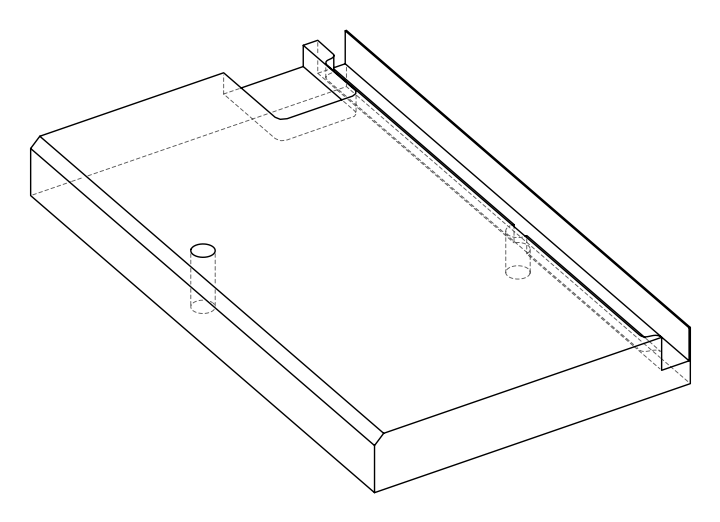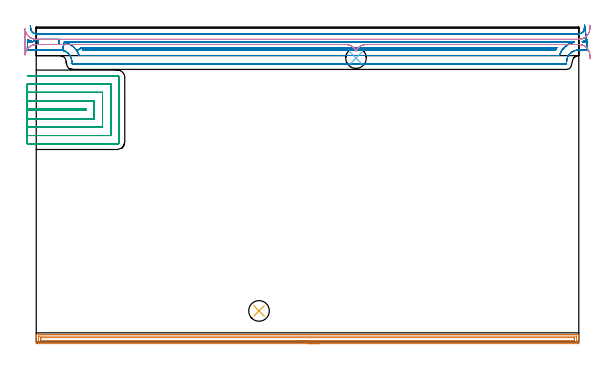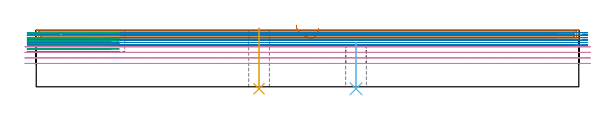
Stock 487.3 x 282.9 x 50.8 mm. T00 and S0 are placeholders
(PLAN: 6 operations, 3 tool changes, 75.4 min)
(1 AREA_MILL | FG_CHAMFER_SURFACE | UGT0205_001 | 11.92 min | 16386 mm3)
(2 MILL_OPEN_POCKET | POCKET_OPEN | NXT0201_013 | Follow Part, ap 2.5, ae 75% | 36.64 min | 234378 mm3)
(3 MILL_SLOT | SLOT_PARTIAL_RECTANGULAR | NXT0201_013 | Follow Part, ap 2.5, ae 75% | 17.8 min | 108466 mm3)
(4 MILL_RECTANGULAR_SLOT | SLOT_RECTANGULAR | UGT0201_136 | Follow Part, ap 5, ae 75% | 8.61 min | 199064 mm3)
(5 INDEXABLE_INSERT_DRILL_THROUGH_HOLE_FROM_SOLID | STEP1HOLE | NXT0302_008 | 0.22 min | 13594 mm3)
(6 INDEXABLE_INSERT_DRILL_THROUGH_HOLE_FROM_SOLID_1 | STEP1HOLE_1 | NXT0302_008 | 0.17 min | 7323 mm3)
(TOOL UGT0205_001 | Chamfer Mill 20 x 3 x 45 deg. | D20 FL50 Z2)
(TOOL NXT0201_013 | ENDMILL 10mm | D10 FL30 Z4)
(TOOL UGT0201_136 | Carbide End Mill 20.0 | D20 FL30 Z4)
(TOOL NXT0302_008 | Index. Insert Drill 18.5mm [880-D1850L25-05] | D18.5 PA176 FL93 Z2)
(OP 1 AREA_MILL)
G17 G21 G94 G90
T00 M6
G54
G17 G0 G90 X253.65 Y-1.5 S1061 M3
G43 Z60.8 H0
Z52.6
G94 G1 X253.612 Z51.728 F250.
X253.498 Z50.863
X253.309 Z50.012
X253.047 Z49.18
X252.713 Z48.374
X252.31 Z47.6
X251.842 Z46.864
X251.31 Z46.172
X250.721 Z45.529
X250.078 Z44.939
X249.386 Z44.408
X248.65 Z43.94
X247.876 Z43.537
X247.07 Z43.203
X246.238 Z42.941
X245.386 Z42.752
X244.522 Z42.638
X243.65 Z42.6
X0.62
X0.273 Y-1.497 Z42.602
X0.01 Y-1.492 Z42.606
X0. Y-1.225 Z42.872
Y3.488 Z47.583
Y4.032 Z48.129
Y4.377 Z48.473
Y4.92 Z49.017
Y5.265 Z49.36
Y5.954 Z50.053
Y6.276 Z50.375
X0.006 Y6.662 Z50.753
X0.01 Y6.697 Z50.788
X0.173 Y6.7 Z50.8
X487.127
X487.29 Y6.697 Z50.788
X487.293 Y6.662 Z50.753
X487.3 Y6.276 Z50.375
Y5.954 Z50.053
Y5.265 Z49.36
Y4.032 Z48.129
Y3.488 Z47.583
Y2.872 Z46.967
Y-0.953 Z43.144
X487.298 Y-1.227 Z42.87
X487.29 Y-1.492 Z42.606
X487.024 Y-1.499 Z42.599
X243.65 Y-1.5 Z42.6
Y-0.086 Z44.014
X2.407 Y-0.085 Z44.015
X2.01 Y-0.065 Z44.035
X2.001 Y0.338 Z44.438
X2. Y4.377 Z48.477
X2.001 Y4.78 Z48.88
X2.01 Y5.265 Z49.365
X2.387 Y5.285 Z49.385
X2.407 Y5.286 Z49.386
X484.893 Y5.285 Z49.385
X485.29 Y5.265 Z49.365
X485.299 Y4.862 Z48.962
X485.3 Y0.823 Z44.923
X485.299 Y0.42 Z44.52
X485.29 Y-0.065 Z44.035
X484.913 Y-0.085 Z44.015
X484.893 Y-0.086 Z44.014
X243.65
Y1.328 Z45.428
X4.579 Y1.329 Z45.429
X4.194 Y1.33 Z45.43
X4.066 Y1.333 Z45.433
X4.024 Y1.335 Z45.435
X4.01 Y1.346 Z45.446
X4.006 Y1.391 Z45.491
X4.002 Y1.519 Z45.619
X4. Y1.712 Z45.812
Y1.905 Z46.005
Y2.793 Z46.893
X4.001 Y3.488 Z47.588
X4.003 Y3.678 Z47.778
X4.011 Y3.865 Z47.965
X4.194 Y3.867 Z47.967
X4.703 Y3.871 Z47.971
X482.721
X483.106 Y3.87 Z47.97
X483.234 Y3.867 Z47.967
X483.276 Y3.865 Z47.965
X483.29 Y3.853 Z47.953
X483.294 Y3.809 Z47.909
X483.298 Y3.681 Z47.781
X483.3 Y3.488 Z47.588
Y3.295 Z47.395
Y2.407 Z46.507
X483.299 Y1.712 Z45.812
X483.297 Y1.522 Z45.622
X483.289 Y1.335 Z45.435
X483.106 Y1.333 Z45.433
X482.597 Y1.329 Z45.429
X243.65 Y1.328 Z45.428
X242.778 Z45.466
X241.914 Z45.58
X241.062 Z45.769
X240.23 Z46.031
X239.424 Z46.365
X238.65 Z46.768
X237.914 Z47.237
X237.222 Z47.768
X236.579 Z48.357
X235.99 Z49.
X235.458 Z49.693
X234.99 Z50.428
X234.587 Z51.202
X234.253 Z52.008
X233.991 Z52.84
X233.802 Z53.692
X233.688 Z54.557
X233.65 Z55.428
G0 Z60.8
M5
M2
(OP 2 MILL_OPEN_POCKET)
G17 G21 G94 G90
T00 M6
G54
G17 G0 G90 X495.05 Y271.544 S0 M3
G43 Z60.8 H0
Z48.583
G94 G1 X492.3 Y270.344 F250.
G2 X490.437 Y269.7 R12.5
G1 X492.3
X495.3
G0 Z60.8
X-8.
Z48.583
G1 X-5.
X-3.137 F500.
X1.401 Y271.8
X20.854
G3 X20.647 Y267.2 R5.
G1 X1.193
G3 X1.401 Y271.8 R5.
G1 X-3.137 Y269.7
G2 X-5. Y270.344 R12.5
G1 X-7.75 Y271.544 F250.
X-8. Y262.2
X-5.
X21.4 F500.
G2 X23.616 Y261.966 R10.6
G1 X25.184 Y269.3
G2 X36.519 Y261.551 R18.1
G1 X40.696 Y264.3
X467.604
G3 X466.428 Y262.3 R23.1
G1 X41.872
G3 X40.696 Y264.3 R23.1
G1 X36.519 Y261.551
G2 X38.579 Y257.3 R18.1
G1 X469.721
G2 X483.116 Y269.3 R18.1
G1 X25.184
X23.616 Y261.966
G2 X32. Y251.6 R10.6
G1 Y250.4
G3 X32.6 Y249.8 R0.6
G1 X475.7
G3 X476.3 Y250.4 R0.6
G1 Y251.6
G2 X486.9 Y262.2 R10.6
G1 X492.3
X495.3 F250.
X492.48 Y284.478
X492.29 Y281.484
G2 X487.3 Y276.8 R5. F500.
G1 X0.
G2 X-4.97 Y281.253 R5.
G1 X-5.298 Y284.235 F250.
G0 Z60.8
X495.05 Y271.544
Z46.367
G1 X492.3 Y270.344
G2 X490.437 Y269.7 R12.5
G1 X492.3
X495.3
G0 Z60.8
X-8.
Z46.367
G1 X-5.
X-3.137 F500.
X1.401 Y271.8
X20.854
G3 X20.647 Y267.2 R5.
G1 X1.193
G3 X1.401 Y271.8 R5.
G1 X-3.137 Y269.7
G2 X-5. Y270.344 R12.5
G1 X-7.75 Y271.544 F250.
X-8. Y262.2
X-5.
X21.4 F500.
G2 X23.616 Y261.966 R10.6
G1 X25.184 Y269.3
G2 X36.519 Y261.551 R18.1
G1 X40.696 Y264.3
X467.604
G3 X466.428 Y262.3 R23.1
G1 X41.872
G3 X40.696 Y264.3 R23.1
G1 X36.519 Y261.551
G2 X38.579 Y257.3 R18.1
G1 X469.721
G2 X483.116 Y269.3 R18.1
G1 X25.184
X23.616 Y261.966
G2 X32. Y251.6 R10.6
G1 Y250.4
G3 X32.6 Y249.8 R0.6
G1 X475.7
G3 X476.3 Y250.4 R0.6
G1 Y251.6
G2 X486.9 Y262.2 R10.6
G1 X492.3
X495.3 F250.
X492.48 Y284.478
X492.29 Y281.484
G2 X487.3 Y276.8 R5. F500.
G1 X0.
G2 X-4.97 Y281.253 R5.
G1 X-5.298 Y284.235 F250.
G0 Z60.8
X495.05 Y271.544
Z44.15
G1 X492.3 Y270.344
G2 X490.437 Y269.7 R12.5
G1 X492.3
X495.3
G0 Z60.8
X-8.
Z44.15
G1 X-5.
X-3.137 F500.
X1.401 Y271.8
X20.854
G3 X20.647 Y267.2 R5.
G1 X1.193
G3 X1.401 Y271.8 R5.
G1 X-3.137 Y269.7
G2 X-5. Y270.344 R12.5
G1 X-7.75 Y271.544 F250.
X-8. Y262.2
X-5.
X21.4 F500.
G2 X23.616 Y261.966 R10.6
G1 X25.184 Y269.3
G2 X36.519 Y261.551 R18.1
G1 X40.696 Y264.3
X467.604
G3 X466.428 Y262.3 R23.1
G1 X41.872
G3 X40.696 Y264.3 R23.1
G1 X36.519 Y261.551
G2 X38.579 Y257.3 R18.1
G1 X469.721
G2 X483.116 Y269.3 R18.1
G1 X25.184
X23.616 Y261.966
G2 X32. Y251.6 R10.6
G1 Y250.4
G3 X32.6 Y249.8 R0.6
G1 X475.7
G3 X476.3 Y250.4 R0.6
G1 Y251.6
G2 X486.9 Y262.2 R10.6
G1 X492.3
X495.3 F250.
X492.48 Y284.478
X492.29 Y281.484
G2 X487.3 Y276.8 R5. F500.
G1 X0.
G2 X-4.97 Y281.253 R5.
G1 X-5.298 Y284.235 F250.
G0 Z60.8
X495.05 Y271.544
Z41.933
G1 X492.3 Y270.344
G2 X490.437 Y269.7 R12.5
G1 X492.3
X495.3
G0 Z60.8
X-8.
Z41.933
G1 X-5.
X-3.137 F500.
X1.401 Y271.8
X20.854
G3 X20.647 Y267.2 R5.
G1 X1.193
G3 X1.401 Y271.8 R5.
G1 X-3.137 Y269.7
G2 X-5. Y270.344 R12.5
G1 X-7.75 Y271.544 F250.
X-8. Y262.2
X-5.
X21.4 F500.
G2 X23.616 Y261.966 R10.6
G1 X25.184 Y269.3
G2 X36.519 Y261.551 R18.1
G1 X40.696 Y264.3
X467.604
G3 X466.428 Y262.3 R23.1
G1 X41.872
G3 X40.696 Y264.3 R23.1
G1 X36.519 Y261.551
G2 X38.579 Y257.3 R18.1
G1 X469.721
G2 X483.116 Y269.3 R18.1
G1 X25.184
X23.616 Y261.966
G2 X32. Y251.6 R10.6
G1 Y250.4
G3 X32.6 Y249.8 R0.6
G1 X475.7
G3 X476.3 Y250.4 R0.6
G1 Y251.6
G2 X486.9 Y262.2 R10.6
G1 X492.3
X495.3 F250.
X492.48 Y284.478
X492.29 Y281.484
G2 X487.3 Y276.8 R5. F500.
G1 X0.
G2 X-4.97 Y281.253 R5.
G1 X-5.298 Y284.235 F250.
G0 Z60.8
X495.05 Y271.544
Z39.717
G1 X492.3 Y270.344
G2 X490.437 Y269.7 R12.5
G1 X492.3
X495.3
G0 Z60.8
X-8.
Z39.717
G1 X-5.
X-3.137 F500.
X1.401 Y271.8
X20.854
G3 X20.647 Y267.2 R5.
G1 X1.193
G3 X1.401 Y271.8 R5.
G1 X-3.137 Y269.7
G2 X-5. Y270.344 R12.5
G1 X-7.75 Y271.544 F250.
X-8. Y262.2
X-5.
X21.4 F500.
G2 X23.616 Y261.966 R10.6
G1 X25.184 Y269.3
G2 X36.519 Y261.551 R18.1
G1 X40.696 Y264.3
X467.604
G3 X466.428 Y262.3 R23.1
G1 X41.872
G3 X40.696 Y264.3 R23.1
G1 X36.519 Y261.551
G2 X38.579 Y257.3 R18.1
G1 X469.721
G2 X483.116 Y269.3 R18.1
G1 X25.184
X23.616 Y261.966
G2 X32. Y251.6 R10.6
G1 Y250.4
G3 X32.6 Y249.8 R0.6
G1 X475.7
G3 X476.3 Y250.4 R0.6
G1 Y251.6
G2 X486.9 Y262.2 R10.6
G1 X492.3
X495.3 F250.
X492.48 Y284.478
X492.29 Y281.484
G2 X487.3 Y276.8 R5. F500.
G1 X0.
G2 X-4.97 Y281.253 R5.
G1 X-5.298 Y284.235 F250.
G0 Z60.8
X495.05 Y271.544
Z37.5
G1 X492.3 Y270.344
G2 X490.437 Y269.7 R12.5
G1 X492.3
X495.3
G0 Z60.8
X-8.
Z37.5
G1 X-5.
X-3.137 F500.
X1.401 Y271.8
X20.854
G3 X20.647 Y267.2 R5.
G1 X1.193
G3 X1.401 Y271.8 R5.
G1 X-3.137 Y269.7
G2 X-5. Y270.344 R12.5
G1 X-7.75 Y271.544 F250.
X-8. Y262.2
X-5.
X21.4 F500.
G2 X23.616 Y261.966 R10.6
G1 X25.184 Y269.3
G2 X36.519 Y261.551 R18.1
G1 X40.696 Y264.3
X467.604
G3 X466.428 Y262.3 R23.1
G1 X41.872
G3 X40.696 Y264.3 R23.1
G1 X36.519 Y261.551
G2 X38.579 Y257.3 R18.1
G1 X469.721
G2 X483.116 Y269.3 R18.1
G1 X25.184
X23.616 Y261.966
G2 X32. Y251.6 R10.6
G1 Y250.4
G3 X32.6 Y249.8 R0.6
G1 X475.7
G3 X476.3 Y250.4 R0.6
G1 Y251.6
G2 X486.9 Y262.2 R10.6
G1 X492.3
X495.3 F250.
X492.48 Y284.478
X492.29 Y281.484
G2 X487.3 Y276.8 R5. F500.
G1 X0.
G2 X-4.97 Y281.253 R5.
G1 X-5.298 Y284.235 F250.
G0 Z60.8
M5
M2
(OP 3 MILL_SLOT)
G17 G21 G94 G90
T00 M6
G54
G17 G0 G90 X-8. Y207.9 S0 M3
G43 Z60.8 H0
Z48.4
G94 G1 X-5. F250.
X44.5 F500.
Y209.2
X-5.
X-8. F250.
Y200.4
X-5.
X52. F500.
Y216.7
X-5.
X-8. F250.
Y192.9
X-5.
X59.5 F500.
Y224.2
X-5.
X-8. F250.
Y185.4
X-5.
X67. F500.
Y231.7
X-5.
X-8. F250.
Y177.9
X-5.
X73. F500.
G3 X74.5 Y179.4 R1.5
G1 Y237.7
G3 X73. Y239.2 R1.5
G1 X-5.
X-8. F250.
G0 Y207.9 Z46.
G1 X-5.
X44.5 F500.
Y209.2
X-5.
X-8. F250.
Y200.4
X-5.
X52. F500.
Y216.7
X-5.
X-8. F250.
Y192.9
X-5.
X59.5 F500.
Y224.2
X-5.
X-8. F250.
Y185.4
X-5.
X67. F500.
Y231.7
X-5.
X-8. F250.
Y177.9
X-5.
X73. F500.
G3 X74.5 Y179.4 R1.5
G1 Y237.7
G3 X73. Y239.2 R1.5
G1 X-5.
X-8. F250.
G0 Y207.9 Z43.6
G1 X-5.
X44.5 F500.
Y209.2
X-5.
X-8. F250.
Y200.4
X-5.
X52. F500.
Y216.7
X-5.
X-8. F250.
Y192.9
X-5.
X59.5 F500.
Y224.2
X-5.
X-8. F250.
Y185.4
X-5.
X67. F500.
Y231.7
X-5.
X-8. F250.
Y177.9
X-5.
X73. F500.
G3 X74.5 Y179.4 R1.5
G1 Y237.7
G3 X73. Y239.2 R1.5
G1 X-5.
X-8. F250.
G0 Y207.9 Z41.2
G1 X-5.
X44.5 F500.
Y209.2
X-5.
X-8. F250.
Y200.4
X-5.
X52. F500.
Y216.7
X-5.
X-8. F250.
Y192.9
X-5.
X59.5 F500.
Y224.2
X-5.
X-8. F250.
Y185.4
X-5.
X67. F500.
Y231.7
X-5.
X-8. F250.
Y177.9
X-5.
X73. F500.
G3 X74.5 Y179.4 R1.5
G1 Y237.7
G3 X73. Y239.2 R1.5
G1 X-5.
X-8. F250.
G0 Y207.9 Z38.8
G1 X-5.
X44.5 F500.
Y209.2
X-5.
X-8. F250.
Y200.4
X-5.
X52. F500.
Y216.7
X-5.
X-8. F250.
Y192.9
X-5.
X59.5 F500.
Y224.2
X-5.
X-8. F250.
Y185.4
X-5.
X67. F500.
Y231.7
X-5.
X-8. F250.
Y177.9
X-5.
X73. F500.
G3 X74.5 Y179.4 R1.5
G1 Y237.7
G3 X73. Y239.2 R1.5
G1 X-5.
X-8. F250.
G0 Y207.9 Z36.4
G1 X-5.
X44.5 F500.
Y209.2
X-5.
X-8. F250.
Y200.4
X-5.
X52. F500.
Y216.7
X-5.
X-8. F250.
Y192.9
X-5.
X59.5 F500.
Y224.2
X-5.
X-8. F250.
Y185.4
X-5.
X67. F500.
Y231.7
X-5.
X-8. F250.
Y177.9
X-5.
X73. F500.
G3 X74.5 Y179.4 R1.5
G1 Y237.7
G3 X73. Y239.2 R1.5
G1 X-5.
X-8. F250.
G0 Y207.9 Z34.
G1 X-5.
X44.5 F500.
Y209.2
X-5.
X-8. F250.
Y200.4
X-5.
X52. F500.
Y216.7
X-5.
X-8. F250.
Y192.9
X-5.
X59.5 F500.
Y224.2
X-5.
X-8. F250.
Y185.4
X-5.
X67. F500.
Y231.7
X-5.
X-8. F250.
Y177.9
X-5.
X73. F500.
G3 X74.5 Y179.4 R1.5
G1 Y237.7
G3 X73. Y239.2 R1.5
G1 X-5.
X-8. F250.
G0 Y207.9 Z31.6
G1 X-5.
X44.5 F500.
Y209.2
X-5.
X-8. F250.
Y200.4
X-5.
X52. F500.
Y216.7
X-5.
X-8. F250.
Y192.9
X-5.
X59.5 F500.
Y224.2
X-5.
X-8. F250.
Y185.4
X-5.
X67. F500.
Y231.7
X-5.
X-8. F250.
Y177.9
X-5.
X73. F500.
G3 X74.5 Y179.4 R1.5
G1 Y237.7
G3 X73. Y239.2 R1.5
G1 X-5.
X-8. F250.
G0 Z60.8
M5
M2
(OP 4 MILL_RECTANGULAR_SLOT)
G17 G21 G94 G90
T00 M6
G54
G17 G0 G90 X497.424 Y284.35 S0 M3
G43 Z60.8 H0
Z35.9
G94 G1 X497.29 Y281.353 F250.
G2 X487.3 Y271.8 R10. F500.
G1 X0.
G2 X-9.97 Y281.026 R10.
G1 X-10.
Y257.974
X-9.97
G2 X0. Y267.2 R10.
G1 X278.164
G2 X287.2 Y261.484 R10.
X296.236 Y267.2 R10.
G1 X487.3
G2 X497.29 Y257.647 R10.
G1 X497.424 Y254.65 F250.
G0 Y284.35 Z30.933
G1 X497.29 Y281.353
G2 X487.3 Y271.8 R10. F500.
G1 X0.
G2 X-9.97 Y281.026 R10.
G1 X-10.
Y257.974
X-9.97
G2 X0. Y267.2 R10.
G1 X278.164
G2 X287.2 Y261.484 R10.
X296.236 Y267.2 R10.
G1 X487.3
G2 X497.29 Y257.647 R10.
G1 X497.424 Y254.65 F250.
G0 Y284.35 Z25.967
G1 X497.29 Y281.353
G2 X487.3 Y271.8 R10. F500.
G1 X0.
G2 X-9.97 Y281.026 R10.
G1 X-10.
Y257.974
X-9.97
G2 X0. Y267.2 R10.
G1 X278.164
G2 X287.2 Y261.484 R10.
X296.236 Y267.2 R10.
G1 X487.3
G2 X497.29 Y257.647 R10.
G1 X497.424 Y254.65 F250.
G0 Y284.35 Z21.
G1 X497.29 Y281.353
G2 X487.3 Y271.8 R10. F500.
G1 X0.
G2 X-9.97 Y281.026 R10.
G1 X-10.
Y257.974
X-9.97
G2 X0. Y267.2 R10.
G1 X278.164
G2 X287.2 Y261.484 R10.
X296.236 Y267.2 R10.
G1 X487.3
G2 X497.29 Y257.647 R10.
G1 X497.424 Y254.65 F250.
G0 Z60.8
M5
M2
(OP 5 INDEXABLE_INSERT_DRILL_THROUGH_HOLE_FROM_SOLID)
G17 G21 G94 G90
T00 M6
G54
G17 G0 G90 X200.1 Y27.9 S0 M3
G43 Z60.8 H1
G94 G81 G98 Z-1.823 F250. R52.8
G80
M5
M2
(OP 6 INDEXABLE_INSERT_DRILL_THROUGH_HOLE_FROM_SOLID_1)
G17 G21 G94 G90
T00 M6
G54
G17 G0 G90 X287.2 Y255. S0 M3
G43 Z60.8 H1
G94 G81 G98 Z-1.823 F250. R39.5
G80
M5
M2
